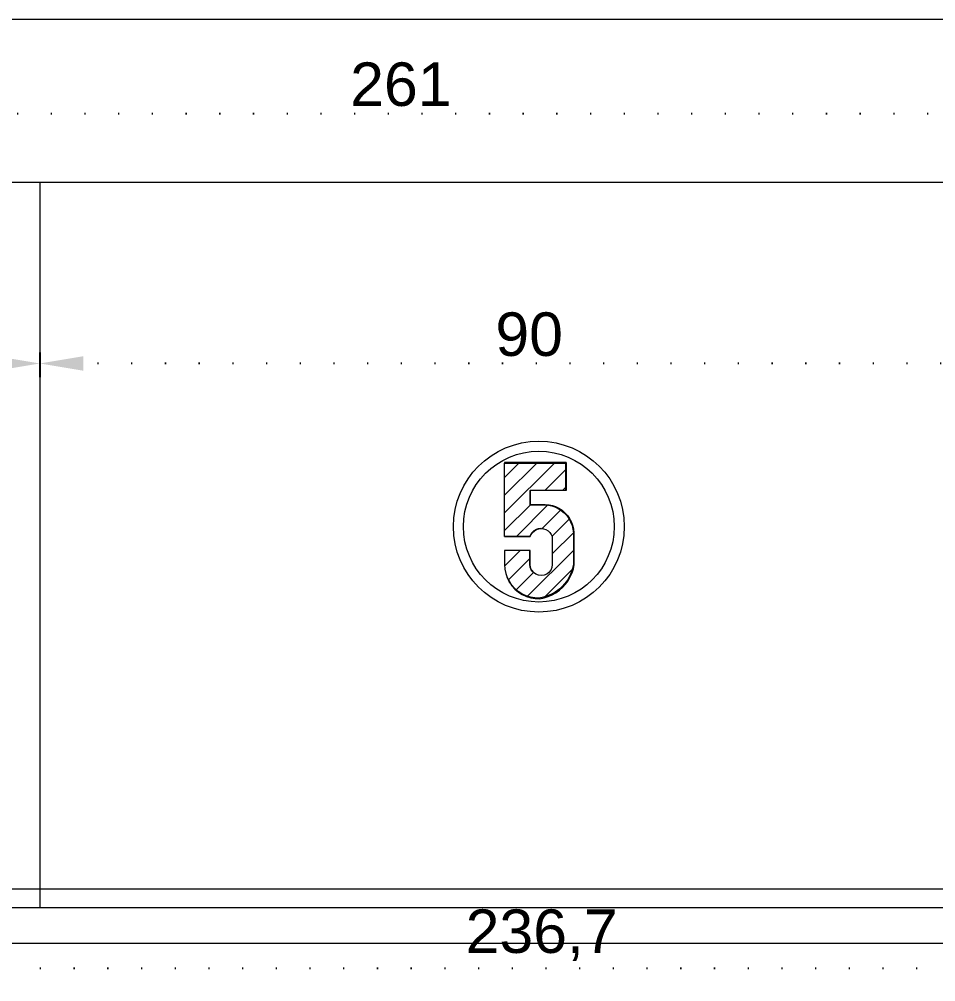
# Model space of a CAD drawing. Header units: inches. Extents: x 352 to 11605, y -941 to 2503.
# Drawn here: x 7781.8 to 7866.1, y 755.4 to 843.9 of the extents above; entities that cross this region are included whole.
import ezdxf

# ---------------------------------------------------------------- set-up
doc = ezdxf.new("R2010")
doc.units = ezdxf.units.IN
doc.header["$MEASUREMENT"] = 0
doc.linetypes.add('ACAD_ISO07W100', pattern=[3, 0, -3])
doc.styles.get("Standard").update_dxf_attribs({"font": 'arial.ttf'})
doc.dimstyles.new('ISO-25', dxfattribs={"dimtxt": 4, "dimasz": 4, "dimexe": 1.25, "dimexo": 0.625, "dimtad": 1, "dimtih": 1, "dimtoh": 1, "dimdec": 1, "dimtxsty": 'Standard', "dimcen": 2.5, "dimadec": 0, "dimazin": 0, "dimtfac": 1, "dimtdec": 1, "dimtmove": 0, "dimatfit": 3, "dimfxl": 1, "dimfxlon": 1, "dimarcsym": 0})
pattern_1 = [(45, (7151.5746, 1342.6391), (-0.8148213, 0.8148213), [])]

# ---------------------------------------------------------------- blocks, each defined once
blk = doc.blocks.new('*D550')
at = {"color": 0, "lineweight": -2, "transparency": 16777216}
for p, q in [((7684.563, 834.239), (7684.563, 836.489)), ((7945.563, 834.239), (7945.563, 836.489))]:
    blk.add_line(p, q, dxfattribs=at)
at = {"color": 0, "linetype": 'ACAD_ISO07W100', "lineweight": -2, "transparency": 16777216}
blk.add_line((7688.563, 835.239), (7941.563, 835.239), dxfattribs=at)
at = {"color": 0, "transparency": 16777216}
for points in [[(7688.563, 835.906), (7688.563, 834.573), (7684.563, 835.239)], [(7941.563, 835.906), (7941.563, 834.573), (7945.563, 835.239)]]:
    blk.add_solid(points, dxfattribs=at)
at = {"layer": 'Defpoints', "color": 0, "transparency": 16777216}
for p in [(7945.563, 835.239), (7684.563, 828.908), (7945.563, 828.908)]:
    blk.add_point(p, dxfattribs=at)
at = {"color": 0, "lineweight": 20, "transparency": 16777216, "insert": (7816.863, 837.907), "char_height": 4, "attachment_point": 5}
blk.add_mtext('261', dxfattribs=at)
blk = doc.blocks.new('*D553')
at = {"color": 0, "lineweight": -2, "transparency": 16777216}
for p, q in [((7711.463, 757.62), (7711.463, 755.37)), ((7948.163, 757.62), (7948.163, 755.37))]:
    blk.add_line(p, q, dxfattribs=at)
at = {"color": 0, "linetype": 'ACAD_ISO07W100', "lineweight": -2, "transparency": 16777216}
blk.add_line((7715.463, 756.62), (7944.163, 756.62), dxfattribs=at)
at = {"color": 0, "transparency": 16777216}
for points in [[(7715.463, 757.287), (7715.463, 755.953), (7711.463, 756.62)], [(7944.163, 757.287), (7944.163, 755.953), (7948.163, 756.62)]]:
    blk.add_solid(points, dxfattribs=at)
at = {"layer": 'Defpoints', "color": 0, "transparency": 16777216}
for p in [(7711.463, 762.208), (7948.163, 762.208), (7948.163, 756.62)]:
    blk.add_point(p, dxfattribs=at)
at = {"color": 0, "lineweight": 20, "transparency": 16777216, "insert": (7829.813, 759.649), "char_height": 4, "attachment_point": 5}
blk.add_mtext('236,7', dxfattribs=at)
blk = doc.blocks.new('*D555')
at = {"color": 0, "lineweight": -2, "transparency": 16777216}
for p, q in [((7763.663, 813.244), (7763.663, 810.994)), ((7783.663, 813.244), (7783.663, 810.994))]:
    blk.add_line(p, q, dxfattribs=at)
at = {"color": 0, "linetype": 'ACAD_ISO07W100', "lineweight": -2, "transparency": 16777216}
blk.add_line((7779.663, 812.244), (7767.663, 812.244), dxfattribs=at)
at = {"color": 0, "transparency": 16777216}
for points in [[(7767.663, 812.91), (7767.663, 811.577), (7763.663, 812.244)], [(7779.663, 812.91), (7779.663, 811.577), (7783.663, 812.244)]]:
    blk.add_solid(points, dxfattribs=at)
at = {"layer": 'Defpoints', "color": 0, "transparency": 16777216}
for p in [(7763.663, 828.908), (7783.663, 828.908), (7763.663, 812.244)]:
    blk.add_point(p, dxfattribs=at)
at = {"color": 0, "lineweight": 20, "transparency": 16777216, "insert": (7773.663, 814.911), "char_height": 4, "attachment_point": 5}
blk.add_mtext('20', dxfattribs=at)
blk = doc.blocks.new('*D556')
at = {"color": 0, "lineweight": -2, "transparency": 16777216}
for p, q in [((7783.663, 813.244), (7783.663, 810.994)), ((7873.663, 813.244), (7873.663, 810.994))]:
    blk.add_line(p, q, dxfattribs=at)
at = {"color": 0, "linetype": 'ACAD_ISO07W100', "lineweight": -2, "transparency": 16777216}
blk.add_line((7869.663, 812.244), (7787.663, 812.244), dxfattribs=at)
at = {"color": 0, "transparency": 16777216}
for points in [[(7787.663, 812.91), (7787.663, 811.577), (7783.663, 812.244)], [(7869.663, 812.91), (7869.663, 811.577), (7873.663, 812.244)]]:
    blk.add_solid(points, dxfattribs=at)
at = {"layer": 'Defpoints', "color": 0, "transparency": 16777216}
for p in [(7783.663, 828.908), (7873.663, 828.908), (7783.663, 812.244)]:
    blk.add_point(p, dxfattribs=at)
at = {"color": 0, "lineweight": 20, "transparency": 16777216, "insert": (7828.663, 814.911), "char_height": 4, "attachment_point": 5}
blk.add_mtext('90', dxfattribs=at)
blk = doc.blocks.new('*D591')
at = {"color": 0, "lineweight": -2, "transparency": 16777216}
for p, q in [((7684.563, 834.239), (7684.563, 836.489)), ((7945.563, 834.239), (7945.563, 836.489))]:
    blk.add_line(p, q, dxfattribs=at)
at = {"color": 0, "linetype": 'ACAD_ISO07W100', "lineweight": -2, "transparency": 16777216}
blk.add_line((7688.563, 835.239), (7941.563, 835.239), dxfattribs=at)
at = {"color": 0, "transparency": 16777216}
for points in [[(7688.563, 835.906), (7688.563, 834.573), (7684.563, 835.239)], [(7941.563, 835.906), (7941.563, 834.573), (7945.563, 835.239)]]:
    blk.add_solid(points, dxfattribs=at)
at = {"layer": 'Defpoints', "color": 0, "transparency": 16777216}
for p in [(7945.563, 835.239), (7684.563, 828.908), (7945.563, 828.908)]:
    blk.add_point(p, dxfattribs=at)
at = {"color": 0, "lineweight": 20, "transparency": 16777216, "insert": (7816.863, 837.907), "char_height": 4, "attachment_point": 5}
blk.add_mtext('261', dxfattribs=at)
blk = doc.blocks.new('*D594')
at = {"color": 0, "lineweight": -2, "transparency": 16777216}
for p, q in [((7711.463, 757.62), (7711.463, 755.37)), ((7948.163, 757.62), (7948.163, 755.37))]:
    blk.add_line(p, q, dxfattribs=at)
at = {"color": 0, "linetype": 'ACAD_ISO07W100', "lineweight": -2, "transparency": 16777216}
blk.add_line((7715.463, 756.62), (7944.163, 756.62), dxfattribs=at)
at = {"color": 0, "transparency": 16777216}
for points in [[(7715.463, 757.287), (7715.463, 755.953), (7711.463, 756.62)], [(7944.163, 757.287), (7944.163, 755.953), (7948.163, 756.62)]]:
    blk.add_solid(points, dxfattribs=at)
at = {"layer": 'Defpoints', "color": 0, "transparency": 16777216}
for p in [(7711.463, 762.208), (7948.163, 762.208), (7948.163, 756.62)]:
    blk.add_point(p, dxfattribs=at)
at = {"color": 0, "lineweight": 20, "transparency": 16777216, "insert": (7829.813, 759.649), "char_height": 4, "attachment_point": 5}
blk.add_mtext('236,7', dxfattribs=at)
blk = doc.blocks.new('*D596')
at = {"color": 0, "lineweight": -2, "transparency": 16777216}
for p, q in [((7763.663, 813.244), (7763.663, 810.994)), ((7783.663, 813.244), (7783.663, 810.994))]:
    blk.add_line(p, q, dxfattribs=at)
at = {"color": 0, "linetype": 'ACAD_ISO07W100', "lineweight": -2, "transparency": 16777216}
blk.add_line((7779.663, 812.244), (7767.663, 812.244), dxfattribs=at)
at = {"color": 0, "transparency": 16777216}
for points in [[(7767.663, 812.91), (7767.663, 811.577), (7763.663, 812.244)], [(7779.663, 812.91), (7779.663, 811.577), (7783.663, 812.244)]]:
    blk.add_solid(points, dxfattribs=at)
at = {"layer": 'Defpoints', "color": 0, "transparency": 16777216}
for p in [(7763.663, 828.908), (7783.663, 828.908), (7763.663, 812.244)]:
    blk.add_point(p, dxfattribs=at)
at = {"color": 0, "lineweight": 20, "transparency": 16777216, "insert": (7773.663, 814.911), "char_height": 4, "attachment_point": 5}
blk.add_mtext('20', dxfattribs=at)
blk = doc.blocks.new('*D597')
at = {"color": 0, "lineweight": -2, "transparency": 16777216}
for p, q in [((7783.663, 813.244), (7783.663, 810.994)), ((7873.663, 813.244), (7873.663, 810.994))]:
    blk.add_line(p, q, dxfattribs=at)
at = {"color": 0, "linetype": 'ACAD_ISO07W100', "lineweight": -2, "transparency": 16777216}
blk.add_line((7869.663, 812.244), (7787.663, 812.244), dxfattribs=at)
at = {"color": 0, "transparency": 16777216}
for points in [[(7787.663, 812.91), (7787.663, 811.577), (7783.663, 812.244)], [(7869.663, 812.91), (7869.663, 811.577), (7873.663, 812.244)]]:
    blk.add_solid(points, dxfattribs=at)
at = {"layer": 'Defpoints', "color": 0, "transparency": 16777216}
for p in [(7783.663, 828.908), (7873.663, 828.908), (7783.663, 812.244)]:
    blk.add_point(p, dxfattribs=at)
at = {"color": 0, "lineweight": 20, "transparency": 16777216, "insert": (7828.663, 814.911), "char_height": 4, "attachment_point": 5}
blk.add_mtext('90', dxfattribs=at)

msp = doc.modelspace()

# ---------------------------------------------------------------- hatches: boundary and pattern name
at = {"lineweight": 20}
h = msp.add_hatch(dxfattribs=at)
h.set_pattern_fill('ANSI31', color=256, scale=9.218651)
h.set_pattern_definition(pattern_1)
h.paths.add_polyline_path([(7832.118, 798.248), (7831.885, 798.501), (7831.623, 798.723), (7831.336, 798.912), (7831.027, 799.063), (7830.759, 799.156), (7830.447, 799.222), (7830.078, 799.247), (7828.723, 799.247), (7828.723, 800.559), (7832.008, 800.559), (7832.008, 803.08), (7826.408, 803.08), (7826.408, 796.327), (7828.723, 796.327), (7828.812, 796.529), (7828.942, 796.708), (7829.106, 796.855), (7829.297, 796.966), (7829.507, 797.034), (7829.749, 797.06), (7829.994, 797.034), (7830.206, 796.965), (7830.399, 796.853), (7830.564, 796.704), (7830.695, 796.524), (7830.786, 796.32), (7830.786, 793.74), (7830.751, 793.477), (7830.65, 793.233), (7830.489, 793.023), (7830.279, 792.862), (7830.034, 792.76), (7829.772, 792.726), (7829.51, 792.76), (7829.265, 792.862), (7829.035, 793.038), (7828.857, 793.27), (7828.757, 793.512), (7828.723, 793.772), (7828.723, 795.03), (7826.408, 795.03), (7826.408, 793.74), (7826.436, 793.322), (7826.519, 792.912), (7826.641, 792.561), (7826.828, 792.192), (7827.062, 791.85), (7827.339, 791.543), (7827.655, 791.275), (7828.004, 791.052), (7828.38, 790.877), (7828.775, 790.753), (7829.183, 790.684), (7829.597, 790.669), (7829.984, 790.745), (7830.36, 790.862), (7830.722, 791.017), (7831.065, 791.211), (7831.386, 791.44), (7831.681, 791.701), (7831.946, 791.993), (7832.179, 792.311), (7832.376, 792.651), (7832.536, 793.011), (7832.658, 793.386), (7832.738, 793.772), (7832.738, 796.327), (7832.737, 796.671), (7832.693, 797.012), (7832.608, 797.345), (7832.482, 797.666), (7832.318, 797.968)])
h = msp.add_hatch(dxfattribs=at)
h.set_pattern_fill('ANSI31', color=256, scale=9.218651)
h.set_pattern_definition(pattern_1)
h.paths.add_polyline_path([(7832.118, 798.248), (7831.885, 798.501), (7831.623, 798.723), (7831.336, 798.912), (7831.027, 799.063), (7830.759, 799.156), (7830.447, 799.222), (7830.078, 799.247), (7828.723, 799.247), (7828.723, 800.559), (7832.008, 800.559), (7832.008, 803.08), (7826.408, 803.08), (7826.408, 796.327), (7828.723, 796.327), (7828.812, 796.529), (7828.942, 796.708), (7829.106, 796.855), (7829.297, 796.966), (7829.507, 797.034), (7829.749, 797.06), (7829.994, 797.034), (7830.206, 796.965), (7830.399, 796.853), (7830.564, 796.704), (7830.695, 796.524), (7830.786, 796.32), (7830.786, 793.74), (7830.751, 793.477), (7830.65, 793.233), (7830.489, 793.023), (7830.279, 792.862), (7830.034, 792.76), (7829.772, 792.726), (7829.51, 792.76), (7829.265, 792.862), (7829.035, 793.038), (7828.857, 793.27), (7828.757, 793.512), (7828.723, 793.772), (7828.723, 795.03), (7826.408, 795.03), (7826.408, 793.74), (7826.436, 793.322), (7826.519, 792.912), (7826.641, 792.561), (7826.828, 792.192), (7827.062, 791.85), (7827.339, 791.543), (7827.655, 791.275), (7828.004, 791.052), (7828.38, 790.877), (7828.775, 790.753), (7829.183, 790.684), (7829.597, 790.669), (7829.984, 790.745), (7830.36, 790.862), (7830.722, 791.017), (7831.065, 791.211), (7831.386, 791.44), (7831.681, 791.701), (7831.946, 791.993), (7832.179, 792.311), (7832.376, 792.651), (7832.536, 793.011), (7832.658, 793.386), (7832.738, 793.772), (7832.738, 796.327), (7832.737, 796.671), (7832.693, 797.012), (7832.608, 797.345), (7832.482, 797.666), (7832.318, 797.968)])

# ---------------------------------------------------------------- linework, layer by layer
for p, q in [((7611.763, 843.908), (7930.563, 843.908)), ((7611.763, 843.908), (7930.563, 843.908)), ((7684.563, 828.908), (7949.863, 828.908)), ((7684.563, 828.908), (7949.863, 828.908)), ((7783.663, 828.908), (7783.663, 762.208)), ((7783.663, 828.908), (7783.663, 762.208)), ((7832.008, 803.08), (7832.008, 800.559)), ((7832.008, 803.08), (7832.008, 800.559)), ((7828.758, 800.559), (7828.758, 799.269)), ((7828.758, 800.559), (7828.758, 799.269)), ((7829.772, 797.057), (7829.994, 797.034)), ((7829.772, 797.057), (7829.994, 797.034)), ((7829.994, 797.034), (7830.206, 796.965)), ((7829.994, 797.034), (7830.206, 796.965)), ((7830.206, 796.965), (7830.399, 796.853)), ((7830.206, 796.965), (7830.399, 796.853)), ((7830.399, 796.853), (7830.564, 796.704)), ((7830.399, 796.853), (7830.564, 796.704)), ((7826.408, 796.327), (7828.723, 796.327)), ((7826.408, 796.327), (7828.723, 796.327)), ((7830.564, 796.704), (7830.695, 796.524)), ((7830.564, 796.704), (7830.695, 796.524)), ((7830.695, 796.524), (7830.786, 796.32)), ((7830.695, 796.524), (7830.786, 796.32)), ((7830.786, 796.32), (7830.786, 793.74)), ((7830.786, 796.32), (7830.786, 793.74)), ((7830.751, 793.477), (7830.65, 793.233)), ((7830.751, 793.477), (7830.65, 793.233)), ((7830.786, 793.74), (7830.751, 793.477)), ((7830.786, 793.74), (7830.751, 793.477)), ((7829.265, 792.862), (7829.055, 793.023)), ((7829.265, 792.862), (7829.055, 793.023)), ((7829.51, 792.76), (7829.265, 792.862)), ((7829.51, 792.76), (7829.265, 792.862)), ((7829.772, 792.726), (7829.51, 792.76)), ((7829.772, 792.726), (7829.51, 792.76)), ((7830.034, 792.76), (7829.772, 792.726)), ((7830.034, 792.76), (7829.772, 792.726)), ((7830.279, 792.862), (7830.034, 792.76)), ((7830.279, 792.862), (7830.034, 792.76)), ((7830.489, 793.023), (7830.279, 792.862)), ((7830.489, 793.023), (7830.279, 792.862)), ((7830.65, 793.233), (7830.489, 793.023)), ((7830.65, 793.233), (7830.489, 793.023)), ((7642.663, 763.908), (7948.163, 763.908)), ((7642.663, 763.908), (7948.163, 763.908)), ((7639.763, 762.208), (7949.863, 762.208)), ((7639.763, 762.208), (7949.863, 762.208)), ((7714.763, 758.908), (7949.863, 758.908)), ((7714.763, 758.908), (7949.863, 758.908))]:
    msp.add_line(p, q, dxfattribs=at)
for points in [[(7832.076, 803.139), (7826.408, 803.139), (7826.408, 803.08)], [(7828.758, 796.32), (7826.408, 796.32), (7826.408, 796.327), (7826.408, 803.08), (7832.008, 803.08), (7832.076, 803.139), (7832.076, 800.559), (7832.008, 800.559), (7828.758, 800.559), (7828.723, 800.525), (7828.723, 799.247), (7828.758, 799.269), (7830.127, 799.269), (7830.5, 799.243), (7830.815, 799.177), (7831.085, 799.083), (7831.397, 798.93), (7831.687, 798.739), (7831.952, 798.515), (7832.187, 798.259), (7832.389, 797.977)], [(7832.076, 803.139), (7826.408, 803.139), (7826.408, 803.08)], [(7828.758, 796.32), (7826.408, 796.32), (7826.408, 796.327), (7826.408, 803.08), (7832.008, 803.08), (7832.076, 803.139), (7832.076, 800.559), (7832.008, 800.559), (7828.758, 800.559), (7828.723, 800.525), (7828.723, 799.247), (7828.758, 799.269), (7830.127, 799.269), (7830.5, 799.243), (7830.815, 799.177), (7831.085, 799.083), (7831.397, 798.93), (7831.687, 798.739), (7831.952, 798.515), (7832.187, 798.259), (7832.389, 797.977)], [(7828.723, 799.247), (7830.078, 799.247), (7830.447, 799.222), (7830.759, 799.156), (7831.027, 799.063), (7831.336, 798.912), (7831.623, 798.723), (7831.885, 798.501), (7832.118, 798.248), (7832.318, 797.968), (7832.482, 797.666), (7832.608, 797.345), (7832.693, 797.012), (7832.737, 796.671), (7832.738, 796.327), (7832.738, 793.772), (7832.658, 793.386), (7832.536, 793.011), (7832.376, 792.651), (7832.179, 792.311), (7831.946, 791.993), (7831.681, 791.701), (7831.386, 791.44), (7831.065, 791.211), (7830.722, 791.017), (7830.36, 790.862), (7829.984, 790.745), (7829.597, 790.669), (7829.183, 790.684), (7828.775, 790.753), (7828.38, 790.877), (7828.004, 791.052), (7827.655, 791.275), (7827.339, 791.543), (7827.062, 791.85), (7826.828, 792.192), (7826.641, 792.561)], [(7828.723, 799.247), (7830.078, 799.247), (7830.447, 799.222), (7830.759, 799.156), (7831.027, 799.063), (7831.336, 798.912), (7831.623, 798.723), (7831.885, 798.501), (7832.118, 798.248), (7832.318, 797.968), (7832.482, 797.666), (7832.608, 797.345), (7832.693, 797.012), (7832.737, 796.671), (7832.738, 796.327), (7832.738, 793.772), (7832.658, 793.386), (7832.536, 793.011), (7832.376, 792.651), (7832.179, 792.311), (7831.946, 791.993), (7831.681, 791.701), (7831.386, 791.44), (7831.065, 791.211), (7830.722, 791.017), (7830.36, 790.862), (7829.984, 790.745), (7829.597, 790.669), (7829.183, 790.684), (7828.775, 790.753), (7828.38, 790.877), (7828.004, 791.052), (7827.655, 791.275), (7827.339, 791.543), (7827.062, 791.85), (7826.828, 792.192), (7826.641, 792.561)], [(7826.519, 792.912), (7826.641, 792.561), (7826.656, 792.517), (7826.845, 792.144), (7827.081, 791.799), (7827.361, 791.488), (7827.681, 791.218), (7828.033, 790.992), (7828.412, 790.816), (7828.811, 790.691), (7829.224, 790.621), (7829.642, 790.606), (7830.032, 790.683), (7830.412, 790.801), (7830.777, 790.958), (7831.124, 791.153), (7831.448, 791.384), (7831.746, 791.649), (7832.013, 791.943), (7832.248, 792.264), (7832.448, 792.608), (7832.61, 792.972), (7832.732, 793.35), (7832.813, 793.74), (7832.813, 796.32), (7832.812, 796.667), (7832.768, 797.012), (7832.682, 797.348), (7832.555, 797.672), (7832.389, 797.977)], [(7826.519, 792.912), (7826.641, 792.561), (7826.656, 792.517), (7826.845, 792.144), (7827.081, 791.799), (7827.361, 791.488), (7827.681, 791.218), (7828.033, 790.992), (7828.412, 790.816), (7828.811, 790.691), (7829.224, 790.621), (7829.642, 790.606), (7830.032, 790.683), (7830.412, 790.801), (7830.777, 790.958), (7831.124, 791.153), (7831.448, 791.384), (7831.746, 791.649), (7832.013, 791.943), (7832.248, 792.264), (7832.448, 792.608), (7832.61, 792.972), (7832.732, 793.35), (7832.813, 793.74), (7832.813, 796.32), (7832.812, 796.667), (7832.768, 797.012), (7832.682, 797.348), (7832.555, 797.672), (7832.389, 797.977)], [(7828.894, 793.233), (7828.793, 793.477), (7828.758, 793.74), (7828.758, 795.03), (7828.723, 795.03), (7826.408, 795.03), (7826.408, 793.74), (7826.436, 793.322), (7826.519, 792.912)], [(7828.894, 793.233), (7828.793, 793.477), (7828.758, 793.74), (7828.758, 795.03), (7828.723, 795.03), (7826.408, 795.03), (7826.408, 793.74), (7826.436, 793.322), (7826.519, 792.912)], [(7828.894, 793.233), (7829.055, 793.023), (7829.017, 793.062), (7828.857, 793.27), (7828.757, 793.512), (7828.723, 793.772), (7828.723, 795.03)], [(7828.894, 793.233), (7829.055, 793.023), (7829.017, 793.062), (7828.857, 793.27), (7828.757, 793.512), (7828.723, 793.772), (7828.723, 795.03)]]:
    msp.add_lwpolyline(points, dxfattribs=at)
msp.add_lwpolyline([(7828.758, 796.32), (7828.849, 796.524), (7828.98, 796.704), (7829.145, 796.853), (7829.338, 796.965), (7829.55, 797.034), (7829.772, 797.057), (7829.727, 797.057), (7829.507, 797.034), (7829.297, 796.966), (7829.106, 796.855), (7828.942, 796.708), (7828.812, 796.529), (7828.723, 796.327)], close=True, dxfattribs=at)
msp.add_lwpolyline([(7828.758, 796.32), (7828.849, 796.524), (7828.98, 796.704), (7829.145, 796.853), (7829.338, 796.965), (7829.55, 797.034), (7829.772, 797.057), (7829.727, 797.057), (7829.507, 797.034), (7829.297, 796.966), (7829.106, 796.855), (7828.942, 796.708), (7828.812, 796.529), (7828.723, 796.327)], close=True, dxfattribs=at)
for radius in [7.858, 7.858, 6.936, 6.936]:
    msp.add_circle((7829.555, 797.234), radius, dxfattribs=at)

# ---------------------------------------------------------------- dimensions: what is measured, and where the dimension line sits
for picture in ['*D550', '*D591']:
    dim = msp.add_linear_dim(base=(7945.563, 835.239), p1=(7684.563, 828.908), p2=(7945.563, 828.908), dimstyle='ISO-25', dxfattribs=at)
    dim.commit()
    dim.dimension.update_dxf_attribs({"geometry": picture, "text_midpoint": (7816.863, 835.239), "dimtype": 160})
for base, p1, p2, picture, middle in [((7763.663, 812.244), (7783.663, 828.908), (7763.663, 828.908), '*D555', (7773.663, 814.911)), ((7763.663, 812.244), (7783.663, 828.908), (7763.663, 828.908), '*D596', (7773.663, 814.911)), ((7783.663, 812.244), (7873.663, 828.908), (7783.663, 828.908), '*D556', (7828.663, 814.911)), ((7783.663, 812.244), (7873.663, 828.908), (7783.663, 828.908), '*D597', (7828.663, 814.911)), ((7948.163, 756.62), (7711.463, 762.208), (7948.163, 762.208), '*D553', (7829.813, 759.649)), ((7948.163, 756.62), (7711.463, 762.208), (7948.163, 762.208), '*D594', (7829.813, 759.649))]:
    dim = msp.add_linear_dim(base=base, p1=p1, p2=p2, dimstyle='ISO-25', dxfattribs=at)
    dim.commit()
    dim.dimension.update_dxf_attribs({"geometry": picture, "text_midpoint": middle})

doc.saveas('drawing.dxf')
